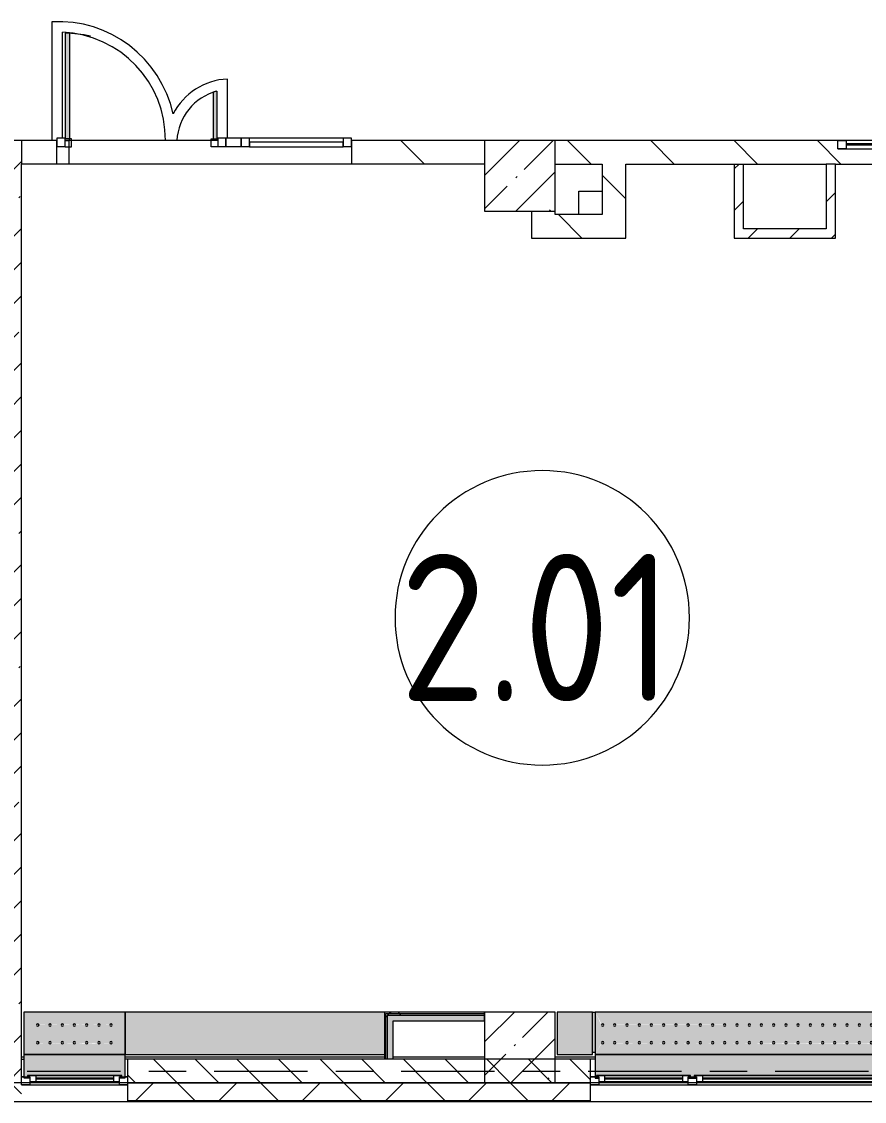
# Model space of a CAD drawing. Header units: millimetres. Extents: x 39815 to 261742, y -8553 to 29000.
# Drawn here: x 138462 to 145617, y -258 to 8909 of the extents above; entities that cross this region are included whole.
import ezdxf

# ---------------------------------------------------------------- set-up
doc = ezdxf.new("R2010")
doc.units = ezdxf.units.MM
doc.linetypes.add('Осевая', pattern=[1587.5, 317.5, -238.125, 793.75, -238.125])
for name, color, linetype, lineweight in [('A-AREA-IDEN', 7, 'Continuous', 9), ('A-GLAZ-2', 7, 'Continuous', 5), ('A-GLAZ-CURT-2', 7, 'Continuous', 5), ('A-GLAZ-CWMG-2', 7, 'Continuous', 5), ('A-WALL-2', 7, 'Continuous', 9), ('A-WALL-4', 7, 'Continuous', 5), ('I-WALL-3', 7, 'Continuous', 5), ('S-COLS', 7, 'Continuous', 5), ('Знаки', 7, 'Continuous', 5), ('Оси-2', 7, 'Осевая', 9)]:
    doc.layers.add(name, color=color, linetype=linetype, lineweight=lineweight)
for name, color, linetype, lineweight, true_color in [('A-DETL-GENF-4', 7, 'Continuous', 5, 0xaaaaaa), ('A-DOOR-2', 7, 'Continuous', 5, 0xaaaaaa), ('A-DOOR-3', 7, 'Continuous', 5, 0xe2e2e2), ('A-FLOR-1', 7, 'Continuous', 5, 0xaaaaaa), ('I-WALL-2', 7, 'Continuous', 9, 0xe7e7e7), ('Знаки-2', 7, 'Continuous', 5, 0xd7cfbf)]:
    doc.layers.add(name, color=color, linetype=linetype, lineweight=lineweight, true_color=true_color)
doc.styles.add('GOST Common_3', font='GOST_Common.ttf', dxfattribs={"width": 0.9, "height": 1250})
pattern_1 = [(135, (134731.94, 0), (-353.553, -353.553), [])]
pattern_2 = [(45, (134731.94, 0), (-285.123, 285.123), []), (45, (135017.06, 0), (-285.123, 285.123), [504.031, -100.806, 16.764, -84.042])]
pattern_3 = [(45, (134731.94, 0), (-176.7767, 176.7767), [])]
pattern_4 = [(45, (134731.94, 0), (-530.33, 530.33), []), (135, (134731.94, 0), (-530.33, -530.33), [])]

# ---------------------------------------------------------------- blocks, each defined once
blk = doc.blocks.new('120_Окно_СКБ_2Ст - 120_Окно_СКБ_2Ст 3100х2500 _мал_створка слева_ 2-V140-Общий план 2 этажа с размещением фрагментов 2_8-2_11')
at = {"layer": 'A-GLAZ-2'}
for p, q in [((-1550, -127), (-1550, -57)), ((-1550, -57), (-1480, -57)), ((1550, -57), (-1550, -57)), ((-1480, -57), (-1480, -127)), ((650, -87), (-1480, -87)), ((-1480, -87), (-1480, -127)), ((-1430, -137), (-1430, -87)), ((600, -137), (600, -87)), ((650, -127), (650, -57)), ((650, -57), (720, -57)), ((650, -127), (650, -87)), ((720, -57), (720, -127)), ((1480, -87), (720, -87)), ((720, -87), (720, -127)), ((770, -137), (770, -87)), ((1430, -137), (1430, -87)), ((1480, -127), (1480, -57)), ((1480, -57), (1550, -57)), ((1480, -127), (1480, -87)), ((1550, -57), (1550, -127)), ((-1480, -127), (-1550, -127)), ((-1480, -127), (-1500, -127)), ((-1500, -127), (-1500, -137)), ((-1500, -137), (670, -137)), ((670, -137), (-1500, -137)), ((-1430, -107), (600, -107)), ((600, -117), (-1430, -117)), ((720, -127), (650, -127)), ((670, -127), (650, -127)), ((670, -137), (670, -127)), ((720, -127), (700, -127)), ((700, -127), (700, -137)), ((700, -137), (1500, -137)), ((1500, -137), (700, -137)), ((770, -107), (1430, -107)), ((1430, -117), (770, -117)), ((1550, -127), (1480, -127)), ((1500, -127), (1480, -127)), ((1500, -137), (1500, -127)), ((1510, -127), (1550, -127))]:
    blk.add_line(p, q, dxfattribs=at)
blk = doc.blocks.new('120_Окно_СКБ_1Ст - 120_Окно_СКБ_1Ст 900х2500_h_-V144-Общий план 2 этажа с размещением фрагментов 2_8-2_11')
at = {"layer": 'A-GLAZ-2'}
for p, q in [((-450, -127), (-450, -57)), ((-450, -57), (-380, -57)), ((450, -57), (-450, -57)), ((-380, -57), (-380, -127)), ((380, -87), (-380, -87)), ((-380, -87), (-380, -127)), ((-330, -137), (-330, -87)), ((330, -137), (330, -87)), ((380, -127), (380, -57)), ((380, -57), (450, -57)), ((380, -127), (380, -87)), ((450, -57), (450, -127)), ((-380, -127), (-450, -127)), ((-450, -127), (-430, -127)), ((-380, -127), (-400, -127)), ((-400, -127), (-400, -137)), ((-400, -137), (400, -137)), ((400, -137), (-400, -137)), ((-330, -107), (330, -107)), ((330, -117), (-330, -117)), ((450, -127), (380, -127)), ((400, -127), (380, -127)), ((400, -137), (400, -127)), ((430, -127), (450, -127))]:
    blk.add_line(p, q, dxfattribs=at)
blk = doc.blocks.new('BSC_Колонна _Прямоугольная - 600х600-V219-Общий план 2 этажа с размещением фрагментов 2_8-2_11')
at = {"layer": 'S-COLS'}
h = blk.add_hatch(dxfattribs=at)
h.set_pattern_fill('FP_158', color=256, style=0, pattern_type=2)
h.set_pattern_definition([(45, (-7960, -7600), (-285.123, 285.123), []), (45, (-7674.88, -7600), (-285.123, 285.123), [504.031, -100.806, 16.764, -84.042])])
h.paths.add_polyline_path([(-300, -300), (300, -300), (300, 300), (-300, 300)])
for p, q in [((300, 300), (-300, 300)), ((-300, 300), (-300, -300)), ((300, -300), (300, 300)), ((-300, -300), (300, -300))]:
    blk.add_line(p, q, dxfattribs=at)
blk = doc.blocks.new('120_Окно_СКБ_1Ст - 120_Окно_СКБ_1Ст 400х800 EI30-24230873-Общий план 2 этажа с размещением фрагментов 2_8-2_11')
at = {"layer": 'A-GLAZ-2'}
for p, q in [((-400, 30), (-400, 100)), ((-400, 100), (-330, 100)), ((400, 100), (-400, 100)), ((-330, 100), (-330, 30)), ((330, 30), (330, 100)), ((330, 100), (400, 100)), ((400, 100), (400, 30)), ((-330, 30), (-400, 30)), ((-400, 30), (400, 30)), ((330, 70), (-330, 70)), ((330, 60), (-330, 60)), ((400, 30), (330, 30))]:
    blk.add_line(p, q, dxfattribs=at)
blk = doc.blocks.new('Зашивка радиатора_ с перфорацией М1 - Зашивка радиатора_ с перфорацией М1-30929141-Общий план 2 этажа с размещением фрагментов 2_8-2_11')
at = {"layer": 'Знаки-2'}
blk.add_hatch(color=256, dxfattribs=at).paths.add_polyline_path([(430, 380), (380, 380), (380, 369), (400, 369), (400, 359), (-400, 359), (-400, 369), (-380, 369), (-380, 380), (-430, 380), (-430, 180), (430, 180), (430, 369)])
h = blk.add_hatch(color=256, dxfattribs=at)
h.paths.add_polyline_path([(430.2, 180), (-430, 180), (-430, -179.9), (430.2, -179.9), (430.2, 165.1)])
h.paths.add_polyline_path([(-73.6, 90.4), (320.9, 85.4), (320.9, 75.4), (312.2, 70.4), (303.6, 75.4), (303.6, 85.4), (307.3, 89), (217.2, 85.4), (217.2, 75.4), (208.5, 70.4), (199.8, 75.4), (199.8, 85.4), (203.5, 89), (113.4, 85.4), (113.4, 75.4), (104.7, 70.4), (96.1, 75.4), (96.1, 85.4), (99.8, 89), (9.7, 85.4), (9.7, 75.4), (1, 70.4), (-7.7, 75.4), (-7.7, 85.4), (-4, 89), (-94.1, 85.4), (-94.1, 75.4), (-102.8, 70.4), (-111.4, 75.4), (-111.4, 85.4), (-107.8, 89), (-197.8, 85.4), (-197.8, 75.4), (-206.5, 70.4), (-215.2, 75.4), (-215.2, 85.4), (-211.5, 89), (-301.6, 85.4), (-301.6, 75.4), (-310.3, 70.4), (-318.9, 75.4), (-318.9, 85.4), (-310.3, 90.4), (-307.7, 90), (-102.8, 90.4)])
h.paths.add_polyline_path([(-310.3, -59.6), (-301.6, -64.6), (-301.6, -74.6), (-305.2, -78.3), (-215.2, -74.6), (-215.2, -64.6), (-206.5, -59.6), (-197.8, -64.6), (-197.8, -74.6), (-201.5, -78.3), (-111.4, -74.6), (-111.4, -64.6), (-102.8, -59.6), (-94.1, -64.6), (-94.1, -74.6), (-97.7, -78.3), (-7.7, -74.6), (-7.7, -64.6), (1, -59.6), (9.7, -64.6), (9.7, -74.6), (6, -78.3), (96.1, -74.6), (96.1, -64.6), (104.7, -59.6), (113.4, -64.6), (113.4, -74.6), (109.8, -78.3), (199.8, -74.6), (199.8, -64.6), (208.5, -59.6), (217.2, -64.6), (217.2, -74.6), (213.5, -78.3), (303.6, -74.6), (303.6, -64.6), (312.2, -59.6), (320.9, -64.6), (320.9, -74.6), (312.2, -79.6), (309.7, -79.3), (-318.9, -74.6), (-318.9, -64.6), (-312.8, -60)])
at = {"layer": 'Знаки'}
for p, q in [((-380, 380), (-430, 380)), ((-430, 380), (-430, 180)), ((430, 380), (380, 380)), ((430, 180), (430, 380)), ((-430, 180), (430, 180)), ((430.2, 180), (-430, 180)), ((-430, 180), (-430, -179.9)), ((430.2, -179.9), (430.2, 180)), ((-430, -179.9), (430.2, -179.9))]:
    blk.add_line(p, q, dxfattribs=at)
for centre, start, end in [((-310.3, 80.4), 180, 0), ((-310.3, 80.4), 0, 180), ((-206.5, 80.4), 0, 180), ((-206.5, 80.4), 180, 360), ((-102.8, 80.4), 0, 180), ((-102.8, 80.4), 180, 0), ((1, 80.4), 0, 180), ((1, 80.4), 180, 0), ((104.7, 80.4), 0, 180), ((104.7, 80.4), 180, 360), ((208.5, 80.4), 0, 180), ((208.5, 80.4), 180, 0), ((312.2, 80.4), 0, 180), ((312.2, 80.4), 180, 0), ((-310.3, -69.6), 0, 180), ((-310.3, -69.6), 180, 0), ((-206.5, -69.6), 0, 180), ((-206.5, -69.6), 180, 0), ((-102.8, -69.6), 0, 180), ((-102.8, -69.6), 180, 0), ((1, -69.6), 0, 180), ((1, -69.6), 180, 0), ((104.7, -69.6), 0, 180), ((104.7, -69.6), 180, 0), ((208.5, -69.6), 0, 180), ((208.5, -69.6), 180, 0), ((312.2, -69.6), 0, 180), ((312.2, -69.6), 180, 0)]:
    blk.add_arc(centre, 10, start, end, dxfattribs=at)
blk = doc.blocks.new('Зашивка без перфорации М3 - М3_18-31130136-Общий план 2 этажа с размещением фрагментов 2_8-2_11')
at = {"layer": 'Знаки-2'}
blk.add_hatch(color=256, dxfattribs=at).paths.add_polyline_path([(-367.5, 180), (-430, 180), (-430, -179.9), (1770.2, -179.9), (1770.2, 180), (186.7, 180)])
at = {"layer": 'Знаки'}
for p, q in [((1770.2, 180), (-430, 180)), ((1770.2, -179.9), (1770.2, 180)), ((-430, -179.9), (1770.2, -179.9))]:
    blk.add_line(p, q, dxfattribs=at)
blk = doc.blocks.new('Зашивка без перфорации М3 - М3_2-30966967-Общий план 2 этажа с размещением фрагментов 2_8-2_11')
at = {"layer": 'Знаки-2'}
blk.add_hatch(color=256, dxfattribs=at).paths.add_polyline_path([(-129.8, 180), (-430, 180), (-430, -179.9), (-129.8, -179.9)])
at = {"layer": 'Знаки'}
for p, q in [((-129.8, 180), (-430, 180)), ((-430, 180), (-430, -179.9)), ((-129.8, -179.9), (-129.8, 180)), ((-430, -179.9), (-129.8, -179.9))]:
    blk.add_line(p, q, dxfattribs=at)
blk = doc.blocks.new('Зашивка_ опоясывающая панель - Зашивка_ опоясывающая панель-31040900-Общий план 2 этажа с размещением фрагментов 2_8-2_11')
at = {"layer": 'Знаки-2'}
blk.add_hatch(color=256, dxfattribs=at).paths.add_polyline_path([(-406.6, -160), (-407.5, 180), (-430, 179.9), (-430, -160)])
at = {"layer": 'Знаки'}
for p, q in [((-430, 180), (-406, 180)), ((-430, -160), (-406.6, -160))]:
    blk.add_line(p, q, dxfattribs=at)
blk = doc.blocks.new('Зашивка радиатора_ с перфорацией М6 - Зашивка радиатора_ с перфорацией М6-30947167-Общий план 2 этажа с размещением фрагментов 2_8-2_11')
at = {"layer": 'Знаки-2'}
blk.add_hatch(color=256, dxfattribs=at).paths.add_polyline_path([(1830, 380), (1830, 368), (1850, 368), (1850, 358), (-320, 358), (-320, 368), (-300, 368), (-300, 380), (-370, 380), (-370, 180), (2690, 180), (2690, 380), (2660, 380), (2660, 368), (2680, 368), (2680, 358), (1880, 358), (1880, 368), (1900, 368), (1900, 380), (1850, 380)])
h = blk.add_hatch(color=256, dxfattribs=at)
h.paths.add_polyline_path([(2690, -179.9), (2634.6, -76.7), (2624.9, -79.3), (2617.8, -72.2), (2620.4, -62.6), (2630.1, -60), (2637.2, -67.1)])
h.paths.add_polyline_path([(2690, 180), (-370, 180), (-370, -179.9), (2690, -179.9), (2690, 164.1)])
h.paths.add_polyline_path([(2690, 180), (2627.5, 70.4), (2618.8, 75.4), (2618.8, 85.4), (2627.5, 90.4), (2636.2, 85.4), (2637.5, 80.4), (2681.6, 164.1)])
h.paths.add_polyline_path([(940.1, 90.4), (2532.4, 85.4), (2532.4, 75.4), (2523.8, 70.4), (2515.1, 75.4), (2515.1, 85.4), (2518.7, 89), (2428.7, 85.4), (2428.7, 75.4), (2420, 70.4), (2411.3, 75.4), (2411.3, 85.4), (2415, 89), (2325.6, 83.6), (2324.9, 75.4), (2316.2, 70.4), (2307.6, 75.4), (2307.6, 85.4), (2311.3, 89), (2221.2, 85.4), (2221.2, 75.4), (2212.5, 70.4), (2203.8, 75.4), (2203.8, 85.4), (2207.5, 89), (2117.4, 85.4), (2117.4, 75.4), (2108.8, 70.4), (2100.1, 75.4), (2100.1, 85.4), (2103.8, 89), (2013.7, 85.4), (2013.7, 75.4), (2005, 70.4), (1996.3, 75.4), (1996.3, 85.4), (2000, 89), (1909.9, 85.4), (1909.9, 75.4), (1901.2, 70.4), (1892.6, 75.4), (1892.6, 85.4), (1896.3, 89), (1806.2, 85.4), (1806.2, 75.4), (1797.5, 70.4), (1788.8, 75.4), (1788.8, 85.4), (1792.5, 89), (1702.4, 85.4), (1702.4, 75.4), (1693.8, 70.4), (1685.1, 75.4), (1685.1, 85.4), (1688.8, 89), (1598.7, 85.4), (1598.7, 75.4), (1590, 70.4), (1581.3, 75.4), (1581.3, 85.4), (1585, 89), (1494.9, 85.4), (1494.3, 74.6), (1486.2, 70.4), (1477.6, 75.4), (1477.6, 85.4), (1481.3, 89), (1391.2, 85.4), (1391.2, 75.4), (1382.5, 70.4), (1373.8, 75.4), (1373.8, 85.4), (1377.5, 89), (1287.4, 85.4), (1287.4, 75.4), (1278.8, 70.4), (1270.1, 75.4), (1270.1, 85.4), (1273.8, 89), (1183.7, 85.4), (1183.7, 75.4), (1175, 70.4), (1166.3, 75.4), (1166.3, 85.4), (1170, 89), (1079.9, 85.4), (1079.9, 75.4), (1071.2, 70.4), (1062.6, 75.4), (1062.6, 85.4), (1066.3, 89), (976.2, 85.4), (976.2, 75.4), (967.5, 70.4), (958.8, 75.4), (958.8, 85.4), (962.5, 89), (872.4, 85.4), (872.4, 75.4), (863.7, 70.4), (855.1, 75.4), (855.1, 85.4), (858.7, 89), (768.7, 85.4), (768.7, 75.4), (760, 70.4), (751.3, 75.4), (751.3, 85.4), (755, 89), (664.9, 85.4), (664.9, 75.4), (656.2, 70.4), (647.6, 75.4), (647.6, 85.4), (651.3, 89), (561.2, 85.4), (561.2, 75.4), (552.5, 70.4), (543.8, 75.4), (543.8, 85.4), (547.5, 89), (457.4, 85.4), (457.4, 75.4), (448.8, 70.4), (440.1, 75.4), (440.1, 85.4), (443.7, 89), (353.7, 85.4), (353.7, 75.4), (345, 70.4), (336.3, 75.4), (336.3, 85.4), (340, 89), (249.9, 85.4), (249.9, 75.4), (241.3, 70.4), (232.6, 75.4), (232.6, 85.4), (236.2, 89), (146.2, 85.4), (146.2, 75.4), (137.5, 70.4), (128.8, 75.4), (128.8, 85.4), (132.5, 89), (42.4, 85.4), (42.4, 75.4), (33.7, 70.4), (25.1, 75.4), (25.1, 85.4), (28.8, 89), (-61.3, 85.4), (-61.3, 75.4), (-70, 70.4), (-78.7, 75.4), (-78.7, 85.4), (-75, 89), (-165.1, 85.4), (-165.1, 75.4), (-173.7, 70.4), (-182.4, 75.4), (-182.4, 85.4), (-178.8, 89), (-268.8, 85.4), (-268.8, 75.4), (-277.5, 70.4), (-286.2, 75.4), (-286.2, 85.4), (-277.5, 90.4), (-274.9, 90), (863.7, 90.4)])
h.paths.add_polyline_path([(137.5, -59.6), (146.2, -64.6), (146.2, -74.6), (142.5, -78.3), (232.6, -74.6), (232.6, -64.6), (241.3, -59.6), (249.9, -64.6), (249.9, -74.6), (246.3, -78.3), (336.3, -74.6), (336.3, -64.6), (345, -59.6), (353.7, -64.6), (353.7, -74.6), (350, -78.3), (440.1, -74.6), (440.1, -64.6), (448.8, -59.6), (457.4, -64.6), (457.4, -74.6), (453.7, -78.3), (543.8, -74.6), (543.8, -64.6), (552.5, -59.6), (561.2, -64.6), (561.2, -74.6), (557.5, -78.3), (647.6, -74.6), (647.6, -64.6), (656.2, -59.6), (664.9, -64.6), (664.9, -74.6), (663, -78.3), (751.3, -74.6), (751.3, -64.6), (760, -59.6), (768.7, -64.6), (768.7, -74.6), (765, -78.3), (855.1, -74.6), (855.1, -64.6), (863.7, -59.6), (872.4, -64.6), (872.4, -74.6), (868.8, -78.3), (958.8, -74.6), (958.8, -64.6), (967.5, -59.6), (976.2, -64.6), (976.2, -74.6), (972.5, -78.3), (1062.6, -74.6), (1062.6, -64.6), (1071.2, -59.6), (1079.9, -64.6), (1079.9, -74.6), (1076.3, -78.3), (1166.3, -74.6), (1166.3, -64.6), (1175, -59.6), (1183.7, -64.6), (1183.7, -74.6), (1180, -78.3), (1270.1, -74.6), (1270.1, -64.6), (1278.8, -59.6), (1287.4, -64.6), (1287.4, -74.6), (1283.8, -78.3), (1373.8, -74.6), (1373.8, -64.6), (1382.5, -59.6), (1391.2, -64.6), (1391.2, -74.6), (1387.5, -78.3), (1477.6, -74.6), (1477.6, -64.6), (1486.2, -59.6), (1494.9, -64.6), (1494.3, -75.4), (1494.3, -78.3), (1581.3, -74.6), (1581.3, -64.6), (1590, -59.6), (1598.7, -64.6), (1598.7, -74.6), (1595, -78.3), (1685.1, -74.6), (1685.1, -64.6), (1693.8, -59.6), (1702.4, -64.6), (1702.4, -74.6), (1698.8, -78.3), (1788.8, -74.6), (1788.8, -64.6), (1797.5, -59.6), (1806.2, -64.6), (1806.2, -74.6), (1802.5, -78.3), (1892.6, -74.6), (1892.6, -64.6), (1901.2, -59.6), (1909.9, -64.6), (1909.9, -74.6), (1906.2, -78.3), (1996.3, -74.6), (1996.3, -64.6), (2005, -59.6), (2013.7, -64.6), (2013.7, -74.6), (2010, -78.3), (2100.1, -74.6), (2100.1, -64.6), (2108.8, -59.6), (2117.4, -64.6), (2117.4, -74.6), (2113.8, -78.3), (2203.8, -74.6), (2203.8, -64.6), (2212.5, -59.6), (2221.2, -64.6), (2221.2, -74.6), (2217.5, -78.3), (2307.6, -74.6), (2307.6, -64.6), (2316.2, -59.6), (2325.6, -66.4), (2324.9, -74.6), (2325.6, -78.3), (2411.3, -74.6), (2411.3, -64.6), (2420, -59.6), (2428.7, -64.6), (2428.7, -74.6), (2425, -78.3), (2515.1, -74.6), (2515.1, -64.6), (2523.8, -59.6), (2532.4, -64.6), (2532.4, -74.6), (2523.8, -79.6), (2521.2, -79.3), (-286.2, -74.6), (-286.2, -64.6), (-277.5, -59.6), (-268.8, -64.6), (-268.8, -74.6), (-272.5, -78.3), (-182.4, -74.6), (-182.4, -64.6), (-173.7, -59.6), (-165.1, -64.6), (-165.1, -74.6), (-168.3, -78.3), (-78.7, -74.6), (-78.7, -64.6), (-70, -59.6), (-61.3, -64.6), (-61.3, -74.6), (-65, -78.3), (25.1, -74.6), (25.1, -64.6), (33.7, -59.6), (42.4, -64.6), (42.4, -74.6), (38.8, -78.3), (128.8, -74.6), (128.8, -64.6), (134.9, -60)])
at = {"layer": 'Знаки'}
for p, q in [((-300, 380), (-370, 380)), ((1900, 380), (1830, 380)), ((2690, 380), (2660, 380)), ((2690, 180), (2690, 380)), ((-370, 180), (2690, 180)), ((2690, 180), (-370, 180)), ((2690, -179.9), (2690, 180)), ((-370, -179.9), (2690, -179.9))]:
    blk.add_line(p, q, dxfattribs=at)
for centre, start, end in [((-277.5, 80.4), 0, 180), ((-277.5, 80.4), 180, 360), ((-173.7, 80.4), 0, 180), ((-173.7, 80.4), 180, 0), ((-70, 80.4), 0, 180), ((-70, 80.4), 180, 0), ((33.7, 80.4), 0, 180), ((33.7, 80.4), 180, 360), ((137.5, 80.4), 0, 180), ((137.5, 80.4), 180, 0), ((241.3, 80.4), 0, 180), ((241.3, 80.4), 180, 0), ((345, 80.4), 0, 180), ((345, 80.4), 180, 0), ((448.8, 80.4), 0, 180), ((448.8, 80.4), 180, 0), ((552.5, 80.4), 0, 180), ((552.5, 80.4), 180, 360), ((656.2, 80.4), 0, 180), ((656.2, 80.4), 180, 0), ((760, 80.4), 0, 180), ((760, 80.4), 180, 0), ((863.7, 80.4), 0, 180), ((863.7, 80.4), 180, 0), ((967.5, 80.4), 0, 180), ((967.5, 80.4), 180, 0), ((1071.2, 80.4), 0, 180), ((1071.2, 80.4), 180, 0), ((1175, 80.4), 0, 180), ((1175, 80.4), 180, 0), ((1278.8, 80.4), 0, 180), ((1278.8, 80.4), 180, 0), ((1382.5, 80.4), 0, 180), ((1382.5, 80.4), 180, 0), ((1486.2, 80.4), 0, 180), ((1486.2, 80.4), 180, 360), ((1590, 80.4), 0, 180), ((1590, 80.4), 180, 0), ((1693.8, 80.4), 0, 180), ((1693.8, 80.4), 180, 360), ((1797.5, 80.4), 0, 180), ((1797.5, 80.4), 180, 0), ((1901.2, 80.4), 0, 180), ((1901.2, 80.4), 180, 0), ((2005, 80.4), 0, 180), ((2005, 80.4), 180, 0), ((2108.8, 80.4), 0, 180), ((2108.8, 80.4), 180, 360), ((2212.5, 80.4), 0, 180), ((2212.5, 80.4), 180, 0), ((2316.2, 80.4), 0, 180), ((2316.2, 80.4), 180, 360), ((2420, 80.4), 0, 180), ((2420, 80.4), 180, 0), ((2523.8, 80.4), 0, 180), ((2523.8, 80.4), 180, 360), ((2627.5, 80.4), 0, 180), ((2627.5, 80.4), 180, 360), ((-277.5, -69.6), 0, 180), ((-277.5, -69.6), 180, 0), ((-173.7, -69.6), 0, 180), ((-173.7, -69.6), 180, 0), ((-70, -69.6), 0, 180), ((-70, -69.6), 180, 0), ((33.7, -69.6), 0, 180), ((33.7, -69.6), 180, 0), ((137.5, -69.6), 0, 180), ((137.5, -69.6), 180, 0), ((241.3, -69.6), 0, 180), ((241.3, -69.6), 180, 0), ((345, -69.6), 0, 180), ((345, -69.6), 180, 0), ((448.8, -69.6), 0, 180), ((448.8, -69.6), 180, 0), ((552.5, -69.6), 0, 180), ((552.5, -69.6), 180, 0), ((656.2, -69.6), 0, 180), ((656.2, -69.6), 180, 0), ((760, -69.6), 0, 180), ((760, -69.6), 180, 0), ((863.7, -69.6), 0, 180), ((863.7, -69.6), 180, 0), ((967.5, -69.6), 0, 180), ((967.5, -69.6), 180, 0), ((1071.2, -69.6), 0, 180), ((1071.2, -69.6), 180, 0), ((1175, -69.6), 0, 180), ((1175, -69.6), 180, 0), ((1278.8, -69.6), 0, 180), ((1278.8, -69.6), 180, 0), ((1382.5, -69.6), 0, 180), ((1382.5, -69.6), 180, 0), ((1486.2, -69.6), 0, 180), ((1486.2, -69.6), 180, 0), ((1590, -69.6), 0, 180), ((1590, -69.6), 180, 0), ((1693.8, -69.6), 0, 180), ((1693.8, -69.6), 180, 0), ((1797.5, -69.6), 0, 180), ((1797.5, -69.6), 180, 0), ((1901.2, -69.6), 0, 180), ((1901.2, -69.6), 180, 0), ((2005, -69.6), 0, 180), ((2005, -69.6), 180, 0), ((2108.8, -69.6), 0, 180), ((2108.8, -69.6), 180, 0), ((2212.5, -69.6), 0, 180), ((2212.5, -69.6), 180, 0), ((2316.2, -69.6), 0, 180), ((2316.2, -69.6), 180, 0), ((2420, -69.6), 0, 180), ((2420, -69.6), 180, 0), ((2523.8, -69.6), 0, 180), ((2523.8, -69.6), 180, 0), ((2627.5, -69.6), 0, 180), ((2627.5, -69.6), 180, 0)]:
    blk.add_arc(centre, 10, start, end, dxfattribs=at)
blk = doc.blocks.new('Прямоугольный импост - 50 x 70 мм-31700031-Общий план 2 этажа с размещением фрагментов 2_8-2_11')
at = {"layer": 'A-GLAZ-CWMG-2'}
for p, q in [((-70, 35), (0, 35)), ((-70, -35), (-70, 35)), ((0, 35), (0, -35)), ((0, -35), (-70, -35))]:
    blk.add_line(p, q, dxfattribs=at)
blk = doc.blocks.new('Дверь_Витражная_остекление_ - ДВН_ДАО_Главный вход_1200 в свету-31742133-Общий план 2 этажа с размещением фрагментов 2_8-2_11')
at = {"layer": 'A-DOOR-3'}
for points in [[(-607.5, 30), (-607.5, 925), (-647.5, 922.4), (-647.5, 30)], [(639.5, 30), (639.5, 430), (633.2, 430), (607.5, 421), (607.5, 30)]]:
    blk.add_hatch(color=256, dxfattribs=at).paths.add_polyline_path(points)
at = {"layer": 'A-DETL-GENF-4'}
for p, q in [((-607.5, 925), (-647.5, 925)), ((-647.5, 925), (-647.5, 35)), ((-607.5, 30), (-607.5, 925)), ((607.5, 421), (607.5, 30)), ((640, 430), (633.2, 430)), ((-647.5, 30), (-607.5, 30)), ((-592.5, 30), (-647.5, 30)), ((-592.5, -40), (-592.5, 30)), ((592.5, -40), (592.5, 30)), ((592.5, 30), (639.5, 30)), ((607.5, 30), (639.5, 30)), ((-647.5, -40), (-592.5, -40)), ((647.5, -40), (592.5, -40))]:
    blk.add_line(p, q, dxfattribs=at)
at = {"layer": 'A-DOOR-2'}
blk.add_line((-647.5, 925), (-647.5, 35), dxfattribs=at)
for centre, radius, start, end in [((-647.5, 30), 895, 76.18663, 90), ((647.5, 30), 400, 91.06003, 94.89795)]:
    blk.add_arc(centre, radius, start, end, dxfattribs=at)
blk = doc.blocks.new('Системная панель - Стемалит - 40мм-32257327-Общий план 2 этажа с размещением фрагментов 2_8-2_11')
at = {"layer": 'A-GLAZ-CURT-2'}
for p, q in [((65, 35), (-65, 35)), ((-65, 35), (-65, -35)), ((65, -35), (65, 35)), ((-65, -35), (65, -35))]:
    blk.add_line(p, q, dxfattribs=at)
blk = doc.blocks.new('Прямоугольный импост - 50 x 70 мм-31687886-Общий план 2 этажа с размещением фрагментов 2_8-2_11')
at = {"layer": 'A-GLAZ-CWMG-2'}
for p, q in [((-35, 35), (35, 35)), ((-35, -35), (-35, 35)), ((35, 35), (35, -35)), ((35, -35), (-35, -35))]:
    blk.add_line(p, q, dxfattribs=at)
blk = doc.blocks.new('Прямоугольный импост - 50 x 70 мм-31701779-Общий план 2 этажа с размещением фрагментов 2_8-2_11')
at = {"layer": 'A-GLAZ-CWMG-2'}
for p, q in [((0, 35), (-70, 35)), ((-70, 35), (-70, -35)), ((0, -35), (0, 35)), ((-70, -35), (0, -35))]:
    blk.add_line(p, q, dxfattribs=at)
blk = doc.blocks.new('Системная панель - Стекло - 40мм-32257331-Общий план 2 этажа с размещением фрагментов 2_8-2_11')
at = {"layer": 'A-GLAZ-CURT-2'}
for p, q in [((397.5, 0), (-397.5, 0)), ((-397.5, 0), (-397.5, -40)), ((397.5, -40), (397.5, 0)), ((-397.5, -40), (397.5, -40))]:
    blk.add_line(p, q, dxfattribs=at)
blk = doc.blocks.new('Прямоугольный импост - 50 x 70 мм-31702100-Общий план 2 этажа с размещением фрагментов 2_8-2_11')
at = {"layer": 'A-GLAZ-CWMG-2'}
for p, q in [((-35, 35), (35, 35)), ((-35, -35), (-35, 35)), ((35, 35), (35, -35)), ((35, -35), (-35, -35))]:
    blk.add_line(p, q, dxfattribs=at)
blk = doc.blocks.new('Прямоугольный импост - 50 x 70 мм-31720914-Общий план 2 этажа с размещением фрагментов 2_8-2_11')
at = {"layer": 'A-GLAZ-CWMG-2'}
blk.add_line((6460, 7920), (5665, 7920), dxfattribs=at)
blk = doc.blocks.new('Марка_Помещения - Номер-25198446-Общий план 2 этажа с размещением фрагментов 2_8-2_11')
at = {"layer": 'A-AREA-IDEN'}
for start, end in [(360, 180), (180, 360)]:
    blk.add_arc((0, 0), 2.5, start, end, dxfattribs=at)

msp = doc.modelspace()

# ---------------------------------------------------------------- hatches: boundary and pattern name
at = {"layer": 'A-WALL-4'}
h = msp.add_hatch(dxfattribs=at)
h.set_pattern_fill('FP_71', color=256, style=0, pattern_type=2)
h.set_pattern_definition([(135, (134731.94, 0), (-176.7767, -176.7767), [])])
h.paths.add_polyline_path([(139361.9, -100), (143291.9, -100), (143291.9, 100), (139361.9, 100)])
h.paths.add_polyline_path([(146467.4, -100), (146891.9, -100), (146891.9, 100), (146391.9, 100), (146391.9, -100)])
h = msp.add_hatch(dxfattribs=at)
h.set_pattern_fill('FP_61', color=256, style=0, pattern_type=2)
h.set_pattern_definition([(45, (134731.94, 0), (-353.5534, 353.5534), []), (135, (134731.94, 0), (-353.5534, -353.5534), [])])
h.paths.add_polyline_path([(210431.9, -250), (210431.9, -100), (206291.9, -100), (206291.9, -250), (210201.6, -250)])
h.paths.add_polyline_path([(204105.3, -250), (205391.9, -250), (205391.9, -100), (201791.9, -100), (201791.9, -250), (201888.5, -250)])
h.paths.add_polyline_path([(195641.9, -250), (196791.9, -250), (196791.9, -100), (195641.9, -100)])
h.paths.add_polyline_path([(193541.9, -250), (193541.9, -100), (192791.9, -100), (192791.9, -250), (193021.1, -250)])
h.paths.add_polyline_path([(199891.9, -250), (200891.9, -250), (200891.9, -100), (199891.9, -100)])
h.paths.add_polyline_path([(191641.9, -250), (191891.9, -250), (191891.9, -100), (191141.9, -100), (191141.9, -250), (191358.4, -250)])
h.paths.add_polyline_path([(188033.2, -250), (188041.9, -250), (188041.9, -100), (186641.9, -100), (186641.9, -250), (187479, -250)])
h.paths.add_polyline_path([(182491.1, -250), (183541.9, -250), (183541.9, -100), (182141.9, -100), (182141.9, -250)])
h.paths.add_polyline_path([(179720, -250), (180041.9, -250), (180041.9, -100), (179668.3, -100), (179668.3, -250)])
h.paths.add_polyline_path([(177503.2, -250), (178768.3, -250), (178768.3, -100), (177391.9, -100), (177391.9, -250)])
h.paths.add_polyline_path([(168601.9, -250), (168601.9, -100), (167741.9, -100), (167741.9, -250), (168081.6, -250)])
h.paths.add_polyline_path([(169501.9, -250), (170621.9, -250), (170621.9, -100), (169501.9, -100)])
h.paths.add_polyline_path([(165310.5, -250), (165641.9, -250), (165641.9, -100), (163941.7, -100), (163941.7, -250), (164756.3, -250)])
h.paths.add_polyline_path([(172721.9, -250), (174291.9, -250), (174291.9, -100), (172721.9, -100)])
h.paths.add_polyline_path([(150841.9, -250), (151991.9, -250), (151991.9, -100), (150841.9, -100)])
h.paths.add_polyline_path([(160876.8, -250), (161141.7, -250), (161141.7, -100), (159541.9, -100), (159541.9, -250), (160322.6, -250)])
h.paths.add_polyline_path([(152891.9, -250), (153541.9, -250), (153541.9, -100), (152891.9, -100)])
h.paths.add_polyline_path([(156341.9, -250), (157441.9, -250), (157441.9, -100), (156341.9, -100)])
h.paths.add_polyline_path([(137600, -250), (138461.9, -250), (138461.9, -100), (134471.9, -100), (134471.9, -250)])
h.paths.add_polyline_path([(147741.9, -250), (147741.9, -100), (146391.9, -100), (146391.9, -250), (147575.8, -250)])
h.paths.add_polyline_path([(143291.9, -250), (143291.9, -100), (139361.9, -100), (139361.9, -250), (143142.1, -250)])
at = {"layer": 'I-WALL-2'}
for points in [[(142391.9, 425), (142391.9, 475), (141566.9, 475), (141566.9, 425), (142033.7, 425)], [(141616.9, 100), (141616.9, 425), (141566.9, 425), (141566.9, 100)]]:
    msp.add_hatch(color=256, dxfattribs=at).paths.add_polyline_path(points)
at = {"layer": 'I-WALL-3'}
h = msp.add_hatch(dxfattribs=at)
h.set_pattern_fill('FP_69', color=256, style=0, pattern_type=2)
h.set_pattern_definition(pattern_2)
h.paths.add_polyline_path([(138241.9, -100), (138461.9, -100), (138461.9, 7900), (138241.9, 7900), (138241.9, 120)])
h = msp.add_hatch(dxfattribs=at)
h.set_pattern_fill('FP_72', color=256, style=0, pattern_type=2)
h.set_pattern_definition(pattern_1)
h.paths.add_polyline_path([(146891.9, 7700), (146891.9, 7900), (146191.9, 7900), (146191.9, 7830), (145391.9, 7830), (145391.9, 7900), (142991.9, 7900), (142991.9, 7700), (146467.4, 7700)])
h.paths.add_polyline_path([(151391.9, 7700), (151391.9, 7900), (149731.9, 7900), (149731.9, 7700), (150901, 7700)])
h.paths.add_polyline_path([(148291.9, 7700), (148291.9, 7900), (147491.9, 7900), (147491.9, 7700), (148130, 7700)])
h.paths.add_polyline_path([(141479.5, 7700), (142391.9, 7700), (142391.9, 7900), (141261.9, 7900), (141261.9, 7700)])
h.paths.add_polyline_path([(138461.9, 7700), (138761.9, 7700), (138761.9, 7900), (138461.9, 7900)])
h = msp.add_hatch(dxfattribs=at)
h.set_pattern_fill('FP_72', color=256, style=0, pattern_type=2)
h.set_pattern_definition(pattern_1)
h.paths.add_polyline_path([(143591.9, 7070), (143591.9, 7700), (143391.9, 7700), (143391.9, 7070)])
h = msp.add_hatch(dxfattribs=at)
h.set_pattern_fill('FP_73', color=256, style=0, pattern_type=2)
h.set_pattern_definition(pattern_3)
h.paths.add_polyline_path([(144591.9, 7070), (144591.9, 7700), (144511.9, 7700), (144511.9, 7070)])
h = msp.add_hatch(dxfattribs=at)
h.set_pattern_fill('FP_73', color=256, style=0, pattern_type=2)
h.set_pattern_definition(pattern_3)
h.paths.add_polyline_path([(145371.9, 7150), (145371.9, 7700), (145291.9, 7700), (145291.9, 7150)])
h = msp.add_hatch(dxfattribs=at)
h.set_pattern_fill('FP_72', color=256, style=0, pattern_type=2)
h.set_pattern_definition(pattern_1)
h.paths.add_polyline_path([(142791.9, 7070), (142991.9, 7070), (142991.9, 7300), (142791.9, 7300), (142791.9, 7180.3)])
h = msp.add_hatch(dxfattribs=at)
h.set_pattern_fill('FP_72', color=256, style=0, pattern_type=2)
h.set_pattern_definition(pattern_1)
h.paths.add_polyline_path([(142991.9, 7070), (143391.9, 7070), (143391.9, 7270), (142991.9, 7270), (142991.9, 7180.3)])
h = msp.add_hatch(dxfattribs=at)
h.set_pattern_fill('FP_73', color=256, style=0, pattern_type=2)
h.set_pattern_definition(pattern_3)
h.paths.add_polyline_path([(144591.9, 7070), (145371.9, 7070), (145371.9, 7150), (144591.9, 7150)])
h = msp.add_hatch(dxfattribs=at)
h.set_pattern_fill('FP_176', color=256, style=0, pattern_type=2)
h.set_pattern_definition(pattern_4)
h.paths.add_polyline_path([(142391.9, 487.5), (142391.9, 500), (141541.9, 500), (141541.9, 487.5), (142033.7, 487.5)])
h = msp.add_hatch(dxfattribs=at)
h.set_pattern_fill('FP_176', color=256, style=0, pattern_type=2)
h.set_pattern_definition(pattern_4)
h.paths.add_polyline_path([(141554.4, 100), (141554.4, 487.5), (141541.9, 487.5), (141541.9, 100)])
h = msp.add_hatch(dxfattribs=at)
h.set_pattern_fill('FP_176', color=256, style=0, pattern_type=2)
h.set_pattern_definition(pattern_4)
h.paths.add_polyline_path([(142391.9, 475), (142391.9, 487.5), (141554.4, 487.5), (141554.4, 475), (142033.7, 475)])
h = msp.add_hatch(dxfattribs=at)
h.set_pattern_fill('FP_176', color=256, style=0, pattern_type=2)
h.set_pattern_definition(pattern_4)
h.paths.add_polyline_path([(141554.4, 100), (141566.9, 100), (141566.9, 475), (141554.4, 475), (141554.4, 155.9)])
at = {"layer": 'S-COLS'}
h = msp.add_hatch(dxfattribs=at)
h.set_pattern_fill('FP_69', color=256, style=0, pattern_type=2)
h.set_pattern_definition(pattern_2)
h.paths.add_polyline_path([(142391.9, -100), (142991.9, -100), (142991.9, 500), (142391.9, 500)])

# ---------------------------------------------------------------- linework, layer by layer
at = {"layer": 'A-FLOR-1'}
for p, q in [((138720, 8907.6), (138720, 7900)), ((138810, 7920), (138810, 8818.2)), ((140208.9, 7920), (140208.9, 8421.4)), ((140118.9, 8317.2), (140118.9, 7903)), ((140126.9, 7900), (138861.9, 7900)), ((138861.9, 7900), (138861.9, 7700)), ((140118.9, 7903), (140126.9, 7903)), ((143191.9, 7470), (143391.9, 7470)), ((143191.9, 7270), (143191.9, 7470))]:
    msp.add_line(p, q, dxfattribs=at)
for centre, radius, start, end in [((138772.5, 7909), 1000, 12.44956, 93.01125), ((138772.5, 7909), 910, 359.43333, 87.64026), ((140233.9, 7878), 544, 92.63401, 153.04618), ((140233.9, 7878), 454, 104.67311, 177.22246)]:
    msp.add_arc(centre, radius, start, end, dxfattribs=at)
at = {"layer": 'A-WALL-2'}
for p, q in [((138461.9, 7900), (138461.9, 7700)), ((145371.9, 7700), (145291.9, 7700)), ((141554.4, 487.5), (142391.9, 487.5)), ((141554.4, 100), (141554.4, 487.5)), ((141566.9, 475), (142391.9, 475)), ((141566.9, 100), (141566.9, 475)), ((139361.9, -100), (143291.9, -100)), ((139361.9, -250), (143291.9, -250)), ((139361.9, -253), (143291.9, -253))]:
    msp.add_line(p, q, dxfattribs=at)
at = {"layer": 'A-WALL-4'}
for p, q in [((138461.9, 100), (138481.9, 100)), ((143331.9, 100), (139341.9, 100)), ((139361.9, 100), (139361.9, -258)), ((143291.9, -258), (143291.9, 100)), ((156641.9, -100), (134621.9, -100)), ((134463.9, -258), (159541.9, -258))]:
    msp.add_line(p, q, dxfattribs=at)
at = {"layer": 'I-WALL-3'}
for p, q in [((138761.9, 7900), (138071.9, 7900)), ((138761.9, 7700), (138761.9, 7900)), ((138831.9, 7900), (138861.9, 7900)), ((142391.9, 7900), (141261.9, 7900)), ((141261.9, 7900), (141261.9, 7700)), ((145391.9, 7900), (142991.9, 7900)), ((142391.9, 7700), (138461.9, 7700)), ((138461.9, -100), (138461.9, 7700)), ((142991.9, 7700), (143391.9, 7700)), ((143391.9, 7700), (143391.9, 7270)), ((143591.9, 7700), (145291.9, 7700)), ((143591.9, 7070), (143591.9, 7700)), ((144511.9, 7700), (144511.9, 7070)), ((144591.9, 7150), (144591.9, 7700)), ((145291.9, 7700), (145291.9, 7150)), ((145371.9, 7700), (146891.9, 7700)), ((145371.9, 7070), (145371.9, 7700)), ((142791.9, 7300), (142791.9, 7070)), ((142991.9, 7270), (142991.9, 7300)), ((143391.9, 7270), (142991.9, 7270)), ((142791.9, 7070), (143591.9, 7070)), ((144511.9, 7070), (145371.9, 7070)), ((145291.9, 7150), (144591.9, 7150)), ((142391.9, 500), (141541.9, 500)), ((141541.9, 500), (141541.9, 100)), ((142391.9, 425), (142391.9, 500)), ((141616.9, 425), (142391.9, 425)), ((141616.9, 100), (141616.9, 425)), ((138461.9, 120), (138481.9, 120)), ((139341.9, 120), (141541.9, 120)), ((141616.9, 120), (142391.9, 120)), ((142991.9, 120), (143331.9, 120))]:
    msp.add_line(p, q, dxfattribs=at)
at = {"layer": 'S-COLS'}
for p, q in [((142991.9, 500), (142391.9, 500)), ((142391.9, 500), (142391.9, -100)), ((142991.9, -100), (142991.9, 500)), ((142391.9, -100), (142991.9, -100))]:
    msp.add_line(p, q, dxfattribs=at)
at = {"layer": 'Оси-2'}
msp.add_line((136366.1, 0), (160721.9, 0), dxfattribs=at)

# ---------------------------------------------------------------- block references
at = {"layer": 'A-AREA-IDEN', "xscale": 499.9999999999995, "yscale": 499.9999999999995, "zscale": 499.9999999999995}
msp.add_blockref('Марка_Помещения - Номер-25198446-Общий план 2 этажа с размещением фрагментов 2_8-2_11', (142882, 3847.3), dxfattribs=at)
at = {"layer": 'A-DOOR-2'}
msp.add_blockref('Дверь_Витражная_остекление_ - ДВН_ДАО_Главный вход_1200 в свету-31742133-Общий план 2 этажа с размещением фрагментов 2_8-2_11', (139479.4, 7885), dxfattribs=at)
at = {"layer": 'A-GLAZ-2'}
msp.add_blockref('120_Окно_СКБ_1Ст - 120_Окно_СКБ_1Ст 400х800 EI30-24230873-Общий план 2 этажа с размещением фрагментов 2_8-2_11', (145791.9, 7800), dxfattribs=at)
at = {"layer": 'A-GLAZ-2', "rotation": 180}
for name, p in [('120_Окно_СКБ_1Ст - 120_Окно_СКБ_1Ст 900х2500_h_-V144-Общий план 2 этажа с размещением фрагментов 2_8-2_11', (138911.9, -175)), ('120_Окно_СКБ_2Ст - 120_Окно_СКБ_2Ст 3100х2500 _мал_створка слева_ 2-V140-Общий план 2 этажа с размещением фрагментов 2_8-2_11', (144841.9, -175))]:
    msp.add_blockref(name, p, dxfattribs=at)
at = {"layer": 'A-GLAZ-CURT-2'}
for name, p in [('Системная панель - Стемалит - 40мм-32257327-Общий план 2 этажа с размещением фрагментов 2_8-2_11', (140261.9, 7885)), ('Системная панель - Стекло - 40мм-32257331-Общий план 2 этажа с размещением фрагментов 2_8-2_11', (140794.4, 7885))]:
    msp.add_blockref(name, p, dxfattribs=at)
at = {"layer": 'A-GLAZ-CWMG-2', "rotation": 180}
msp.add_blockref('Прямоугольный импост - 50 x 70 мм-31701779-Общий план 2 этажа с размещением фрагментов 2_8-2_11', (138761.9, 7885), dxfattribs=at)
at = {"layer": 'A-GLAZ-CWMG-2', "extrusion": (0, 0, -1), "rotation": 180}
for name, p in [('Прямоугольный импост - 50 x 70 мм-31687886-Общий план 2 этажа с размещением фрагментов 2_8-2_11', (-140161.9, 7885)), ('Прямоугольный импост - 50 x 70 мм-31702100-Общий план 2 этажа с размещением фрагментов 2_8-2_11', (-140361.9, 7885)), ('Прямоугольный импост - 50 x 70 мм-31700031-Общий план 2 этажа с размещением фрагментов 2_8-2_11', (-141261.9, 7885))]:
    msp.add_blockref(name, p, dxfattribs=at)
at = {"layer": 'A-GLAZ-CWMG-2'}
msp.add_blockref('Прямоугольный импост - 50 x 70 мм-31720914-Общий план 2 этажа с размещением фрагментов 2_8-2_11', (134731.9, 0), dxfattribs=at)
at = {"layer": 'S-COLS'}
msp.add_blockref('BSC_Колонна _Прямоугольная - 600х600-V219-Общий план 2 этажа с размещением фрагментов 2_8-2_11', (142691.9, 7600), dxfattribs=at)
at = {"layer": 'Знаки', "rotation": 180}
for name, p in [('Зашивка радиатора_ с перфорацией М1 - Зашивка радиатора_ с перфорацией М1-30929141-Общий план 2 этажа с размещением фрагментов 2_8-2_11', (138911.9, 321)), ('Зашивка без перфорации М3 - М3_18-31130136-Общий план 2 этажа с размещением фрагментов 2_8-2_11', (141111.9, 320)), ('Зашивка без перфорации М3 - М3_2-30966967-Общий план 2 этажа с размещением фрагментов 2_8-2_11', (142878.5, 320)), ('Зашивка радиатора_ с перфорацией М6 - Зашивка радиатора_ с перфорацией М6-30947167-Общий план 2 этажа с размещением фрагментов 2_8-2_11', (146021.9, 320))]:
    msp.add_blockref(name, p, dxfattribs=at)
at = {"layer": 'Знаки'}
msp.add_blockref('Зашивка_ опоясывающая панель - Зашивка_ опоясывающая панель-31040900-Общий план 2 этажа с размещением фрагментов 2_8-2_11', (143738.5, 320), dxfattribs=at)

# ---------------------------------------------------------------- texts
at = {"layer": 'A-AREA-IDEN', "insert": (141672.6, 4390.1), "char_height": 1250, "width": 3030.379, "attachment_point": 1, "style": 'GOST Common_3'}
msp.add_mtext('2.01', dxfattribs=at)

doc.saveas('drawing.dxf')
